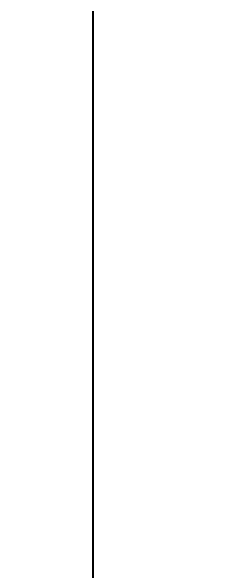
# Model space of a CAD drawing. Header units: millimetres. Extents: x -492806 to 8131902, y -181351 to 2373952.
# Drawn here: x -203634 to -203350, y -170868 to -170114 of the extents above; entities that cross this region are included whole.
import ezdxf

# ---------------------------------------------------------------- set-up
doc = ezdxf.new("R2010")
doc.units = ezdxf.units.MM
doc.header["$LTSCALE"] = 50
doc.layers.add('text', color=5, linetype='Continuous', lineweight=15)
doc.styles.get("Standard").update_dxf_attribs({"font": 'tahoma.ttf'})
doc.dimstyles.new('S-25$0', dxfattribs={"dimscale": 0, "dimtxt": 2, "dimasz": 1, "dimexe": 1, "dimexo": 2, "dimgap": 1, "dimtad": 3, "dimlfac": 0.001, "dimzin": 9, "dimdsep": 46, "dimtxsty": 'Standard', "dimblk": 'ARCHTICK', "dimcen": 2, "dimclrd": 256, "dimclre": 256, "dimclrt": 256, "dimadec": 0, "dimazin": 2, "dimtfac": 1, "dimtmove": 0, "dimatfit": 3, "dimldrblk": 'DOTSMALL', "dimfxl": 1, "dimlwd": -1, "dimlwe": -1, "dimarcsym": 0})

# ---------------------------------------------------------------- blocks, each defined once
blk = doc.blocks.new('_ArchTick')
at = {"color": 0, "linetype": 'ByBlock', "const_width": 0.15}
blk.add_lwpolyline([(-0.5, -0.5), (0.5, 0.5)], dxfattribs=at)
blk = doc.blocks.new('*D251')
at = {"layer": 'Defpoints', "color": 0, "transparency": 16777216}
for p in [(-203523.23, -170797.74), (-194723.23, -170997.74), (-194723.23, -178819.62)]:
    blk.add_point(p, dxfattribs=at)
at = {"layer": 'text', "transparency": 16777216}
for p, q in [((-203523.23, -171197.74), (-203523.23, -179019.62)), ((-194723.23, -171397.74), (-194723.23, -179019.62)), ((-203523.23, -178819.62), (-194723.23, -178819.62))]:
    blk.add_line(p, q, dxfattribs=at)
at = {"layer": 'text', "transparency": 16777216, "xscale": 200.0000016058756, "yscale": 200.0000016058756, "zscale": 200.0000016058756, "rotation": 180}
blk.add_blockref('_ArchTick', (-203523.23, -178819.62), dxfattribs=at)
at = {"layer": 'text', "transparency": 16777216, "xscale": 200.0000016058756, "yscale": 200.0000016058756, "zscale": 200.0000016058756}
blk.add_blockref('_ArchTick', (-194723.23, -178819.62), dxfattribs=at)
at = {"layer": 'text', "transparency": 16777216, "insert": (-199123.23, -178410.48), "char_height": 400, "attachment_point": 5}
blk.add_mtext('8.8', dxfattribs=at)
blk = doc.blocks.new('_DotSmall')
at = {"color": 0, "linetype": 'ByBlock', "const_width": 0.5}
blk.add_lwpolyline([(-0.0625, 0, 1), (0.0625, 0, 1)], format="xyb", close=True, dxfattribs=at)

msp = doc.modelspace()

# ---------------------------------------------------------------- linework, layer by layer
msp.add_line((-203523.234, -176383.645), (-203523.234, -170113.961))

# ---------------------------------------------------------------- dimensions: what is measured, and where the dimension line sits
at = {"layer": 'text'}
dim = msp.add_linear_dim(base=(-194723.234, -178819.615), p1=(-203523.234, -170797.74), p2=(-194723.234, -170997.74), dimstyle='S-25$0', override={"dimscale": 200.000002}, dxfattribs=at)
dim.commit()
dim.dimension.update_dxf_attribs({"geometry": '*D251', "text_midpoint": (-199123.234, -178410.481)})

doc.saveas('drawing.dxf')
